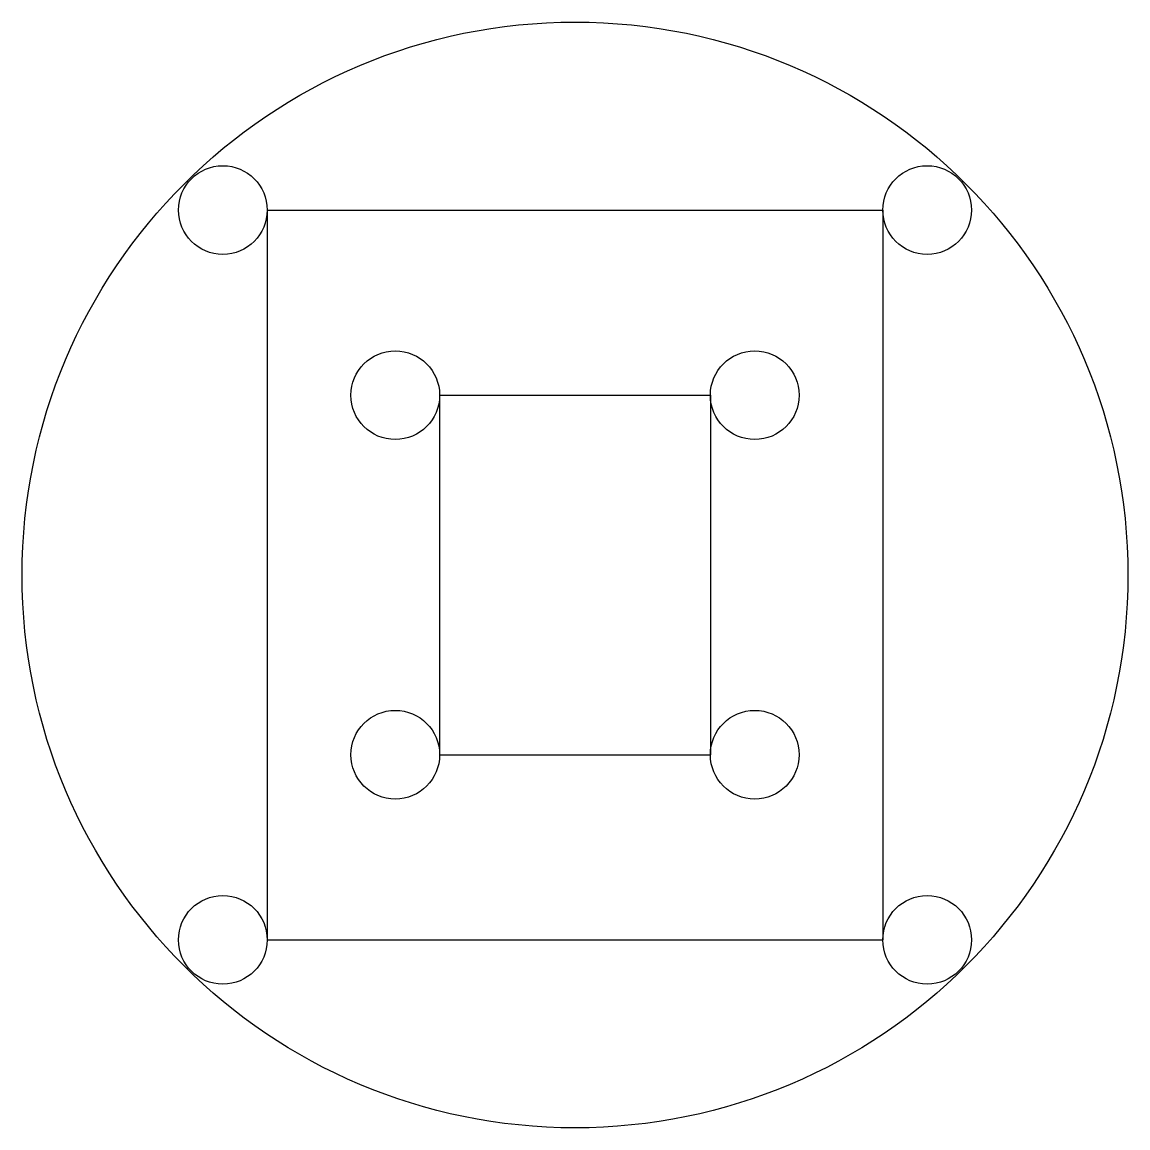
# Model space of a CAD drawing. Header units: millimetres. Extents: x -213 to 959, y 2116 to 3287.
import ezdxf

# ---------------------------------------------------------------- set-up
doc = ezdxf.new("R2010")
doc.units = ezdxf.units.MM

msp = doc.modelspace()

# ---------------------------------------------------------------- linework, layer by layer
at = {"color": 7, "linetype": 'Continuous'}
for p, q in [((47, 3088.3), (47, 2314.9)), ((47, 3088.3), (699.4, 3088.3)), ((699.4, 3088.3), (699.4, 2314.9)), ((229.7, 2892.1), (229.7, 2511.1)), ((229.7, 2892.1), (516.7, 2892.1)), ((516.7, 2892.1), (516.7, 2511.1)), ((229.7, 2511.1), (516.7, 2511.1)), ((47, 2314.9), (699.4, 2314.9))]:
    msp.add_line(p, q, dxfattribs=at)
for centre, radius in [((373.2, 2701.6), 585.9), ((0, 3088.3), 47), ((746.4, 3088.3), 47), ((182.7, 2892.1), 47), ((563.7, 2892.1), 47), ((182.7, 2511.1), 47), ((563.7, 2511.1), 47), ((0, 2314.9), 47), ((746.4, 2314.9), 47)]:
    msp.add_circle(centre, radius, dxfattribs=at)

doc.saveas('drawing.dxf')
